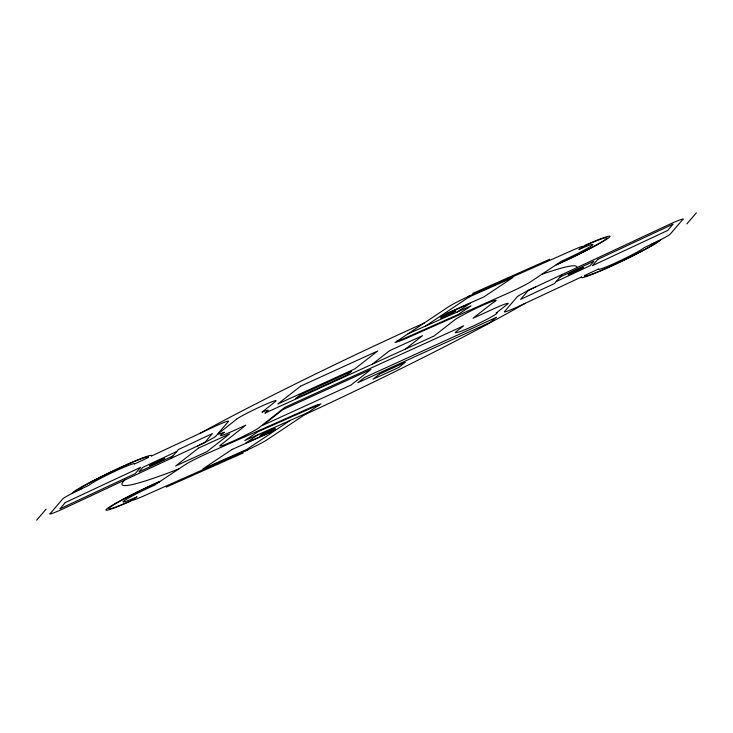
<?xml version="1.0" encoding="UTF-8"?>
<svg xmlns="http://www.w3.org/2000/svg" width="733" height="733" viewBox="0 0 733 733"><rect width="100%" height="100%" fill="white"/><g stroke="black" fill="none" stroke-linecap="round" stroke-linejoin="round"><path stroke-width="1.1" d="M576.761 267.682L576.789 267.627A252.088 16.263 -25.6 0 0 545.416 273.116L541.54 274.49M36.65 520.173L46.133 509.087M49.835 514.007L62.763 498.889A18.902 1.219 -25.6 0 1 81.647 488.7M170.725 458.537L178.486 449.466L212.378 433.615L204.626 442.686L65.274 507.85A18.902 1.219 -25.6 0 1 50.265 513.503M562.275 274.463L554.514 283.534L520.622 299.385L528.374 290.314L667.726 225.15A18.902 1.219 -25.6 0 1 682.735 219.497M683.165 218.993L670.237 234.111A18.902 1.219 -25.6 0 1 651.353 244.3M686.867 223.913L696.35 212.827M124.72 480.051L122.988 481.883A252.088 16.263 -25.6 0 0 173.794 470.861L178.834 468.909M372.41 364.118L389.525 350.722L422.556 335.659L405.441 349.055M258.795 434.339L245.72 443.062L277.239 429.08L290.305 420.348M425.571 326.048L438.646 317.316L470.155 303.334L457.09 312.056M525.424 303.187L519.651 306.495A252.088 16.263 -25.6 0 1 309.766 412.34L304.653 414.686M199.669 433.515L204.791 430.711A252.088 16.263 -25.6 0 1 423.537 323.317L424.306 322.969M176.763 451.482L142.862 467.333L138.986 471.869L172.878 456.018M560.122 276.982L594.014 261.131L590.138 265.667L556.237 281.518M472.611 293.457L549.64 259.271M467.526 296.856L572.574 250.237A18.902 1.219 -25.6 0 1 581.791 247.607M408.061 333.817L471.09 305.844L458.024 314.576L394.995 342.54L448.733 306.66A18.902 1.219 -25.6 0 1 471.026 295.298M307.814 412.578L244.785 440.551L257.86 431.819L320.889 403.856L267.151 439.736A18.902 1.219 -25.6 0 1 244.859 451.097M248.359 449.54L143.311 496.159A18.902 1.219 -25.6 0 1 134.093 498.788M166.235 487.124L243.274 452.939M584.265 245.958A40.755 2.63 -25.6 0 1 604.139 240.296A40.755 2.63 -25.6 0 1 556.081 264.778L561.46 261.186A25.206 1.631 -25.6 0 0 591.183 246.041A25.206 1.631 -25.6 0 0 578.887 249.55L585.429 245.179A44.117 2.85 -25.6 0 1 606.942 239.05A44.117 2.85 -25.6 0 1 554.927 265.548L530.958 281.554A18.902 1.219 -25.6 0 1 508.665 292.916L407.117 337.977A18.902 1.219 -25.6 0 1 397.9 340.607M657.748 241.313A40.755 2.63 -25.6 0 1 617.039 263.284A40.755 2.63 -25.6 0 1 584.687 275.471L598.623 268.956A25.206 1.631 -25.6 0 0 618.634 261.415A25.206 1.631 -25.6 0 0 643.812 247.827L660.763 239.902A44.117 2.85 -25.6 0 1 616.691 263.688A44.117 2.85 -25.6 0 1 581.672 276.882L519.532 305.945A18.902 1.219 -25.6 0 1 504.524 311.598L517.022 296.984A18.902 1.219 -25.6 0 1 535.905 286.786M131.619 500.437A40.755 2.63 -25.6 0 1 111.746 506.1A40.755 2.63 -25.6 0 1 159.794 481.618L154.425 485.209A25.206 1.631 -25.6 0 0 124.702 500.355A25.206 1.631 -25.6 0 0 136.998 496.846L130.456 501.216A44.117 2.85 -25.6 0 1 108.942 507.346A44.117 2.85 -25.6 0 1 160.958 480.848L184.927 464.841A18.902 1.219 -25.6 0 1 207.219 453.48L308.767 408.418A18.902 1.219 -25.6 0 1 317.985 405.789M75.252 491.687A40.755 2.63 -25.6 0 1 115.961 469.716A40.755 2.63 -25.6 0 1 148.313 457.529L134.377 464.044A25.206 1.631 -25.6 0 0 114.366 471.585A25.206 1.631 -25.6 0 0 89.188 485.173L72.237 493.098A44.117 2.85 -25.6 0 1 116.309 469.312A44.117 2.85 -25.6 0 1 151.328 456.118L213.468 427.055A18.902 1.219 -25.6 0 1 228.476 421.402L215.978 436.016A18.902 1.219 -25.6 0 1 197.095 446.214M65.283 502.554L59.895 508.849L135.22 473.628L140.608 467.333L65.283 502.554M597.78 259.372L592.392 265.667L667.717 230.446L673.105 224.151L597.78 259.372M236.53 419.239L218.746 433.359A22.265 1.439 -25.6 0 0 223.29 432.644L224.316 432.241L220.999 434.834A22.265 1.439 -25.6 0 0 235.403 429.904L245.812 425.158L220.367 445.298A22.265 1.439 -25.6 0 0 234.936 440.286A22.265 1.439 -25.6 0 0 259.326 427.504L284.706 407.42L463.659 325.8L455.862 331.902A22.265 1.439 -25.6 0 0 456.109 332.654L457.777 332.287A22.265 1.439 -25.6 0 0 482.891 321.366A22.265 1.439 -25.6 0 0 496.186 313.037L507.593 304.113A22.265 1.439 -25.6 0 0 493.19 309.042L473.005 318.241L492.42 303.105A22.265 1.439 -25.6 0 0 490.634 301.941A22.265 1.439 -25.6 0 0 465.345 313.742L463.503 314.714A22.265 1.439 -25.6 0 0 454.744 319.835L434.101 335.989L264.934 413.146L267.6 411.066A22.265 1.439 -25.6 0 0 263.147 411.726L261.956 412.203L275.516 401.437A22.265 1.439 -25.6 0 0 260.893 406.467A22.265 1.439 -25.6 0 0 236.53 419.239M198.515 448.092L175.691 465.95L206.88 451.72L229.713 433.863L198.515 448.092M300.64 386.144L277.816 404.002L354.873 368.855L377.697 350.997L300.64 386.144M300.173 394.895L295.417 398.615L346.791 375.177L351.547 371.457L300.173 394.895M282.92 409.591L262.945 425.222L351.015 385.045L370.99 369.423L282.92 409.591M364.475 377.513L357.814 382.727L489.919 322.465L496.58 317.261L364.475 377.513M379.694 373.986L373.042 379.19L398.725 367.48L405.386 362.267L379.694 373.986M232.013 449.476L202.968 468.873L246.737 449.448L275.782 430.051L232.013 449.476M469.147 296.947L440.093 316.344L483.862 296.92L512.917 277.523L469.147 296.947M444.363 316.821A8.402 0.541 -25.6 0 0 455.743 310.884A8.402 0.541 -25.6 0 0 444.372 315.776A8.402 0.541 -25.6 0 0 444.363 316.821M571.987 273.345A8.402 0.541 -25.6 0 0 583.459 267.371A8.402 0.541 -25.6 0 0 572.189 272.2A8.402 0.541 -25.6 0 0 571.987 273.345M263.935 434.229A8.402 0.541 -25.6 0 0 275.306 428.292A8.402 0.541 -25.6 0 0 263.935 433.185A8.402 0.541 -25.6 0 0 263.935 434.229M153.224 464.401A8.402 0.541 -25.6 0 0 164.705 458.427A8.402 0.541 -25.6 0 0 153.435 463.256A8.402 0.541 -25.6 0 0 153.224 464.401"/></g></svg>
